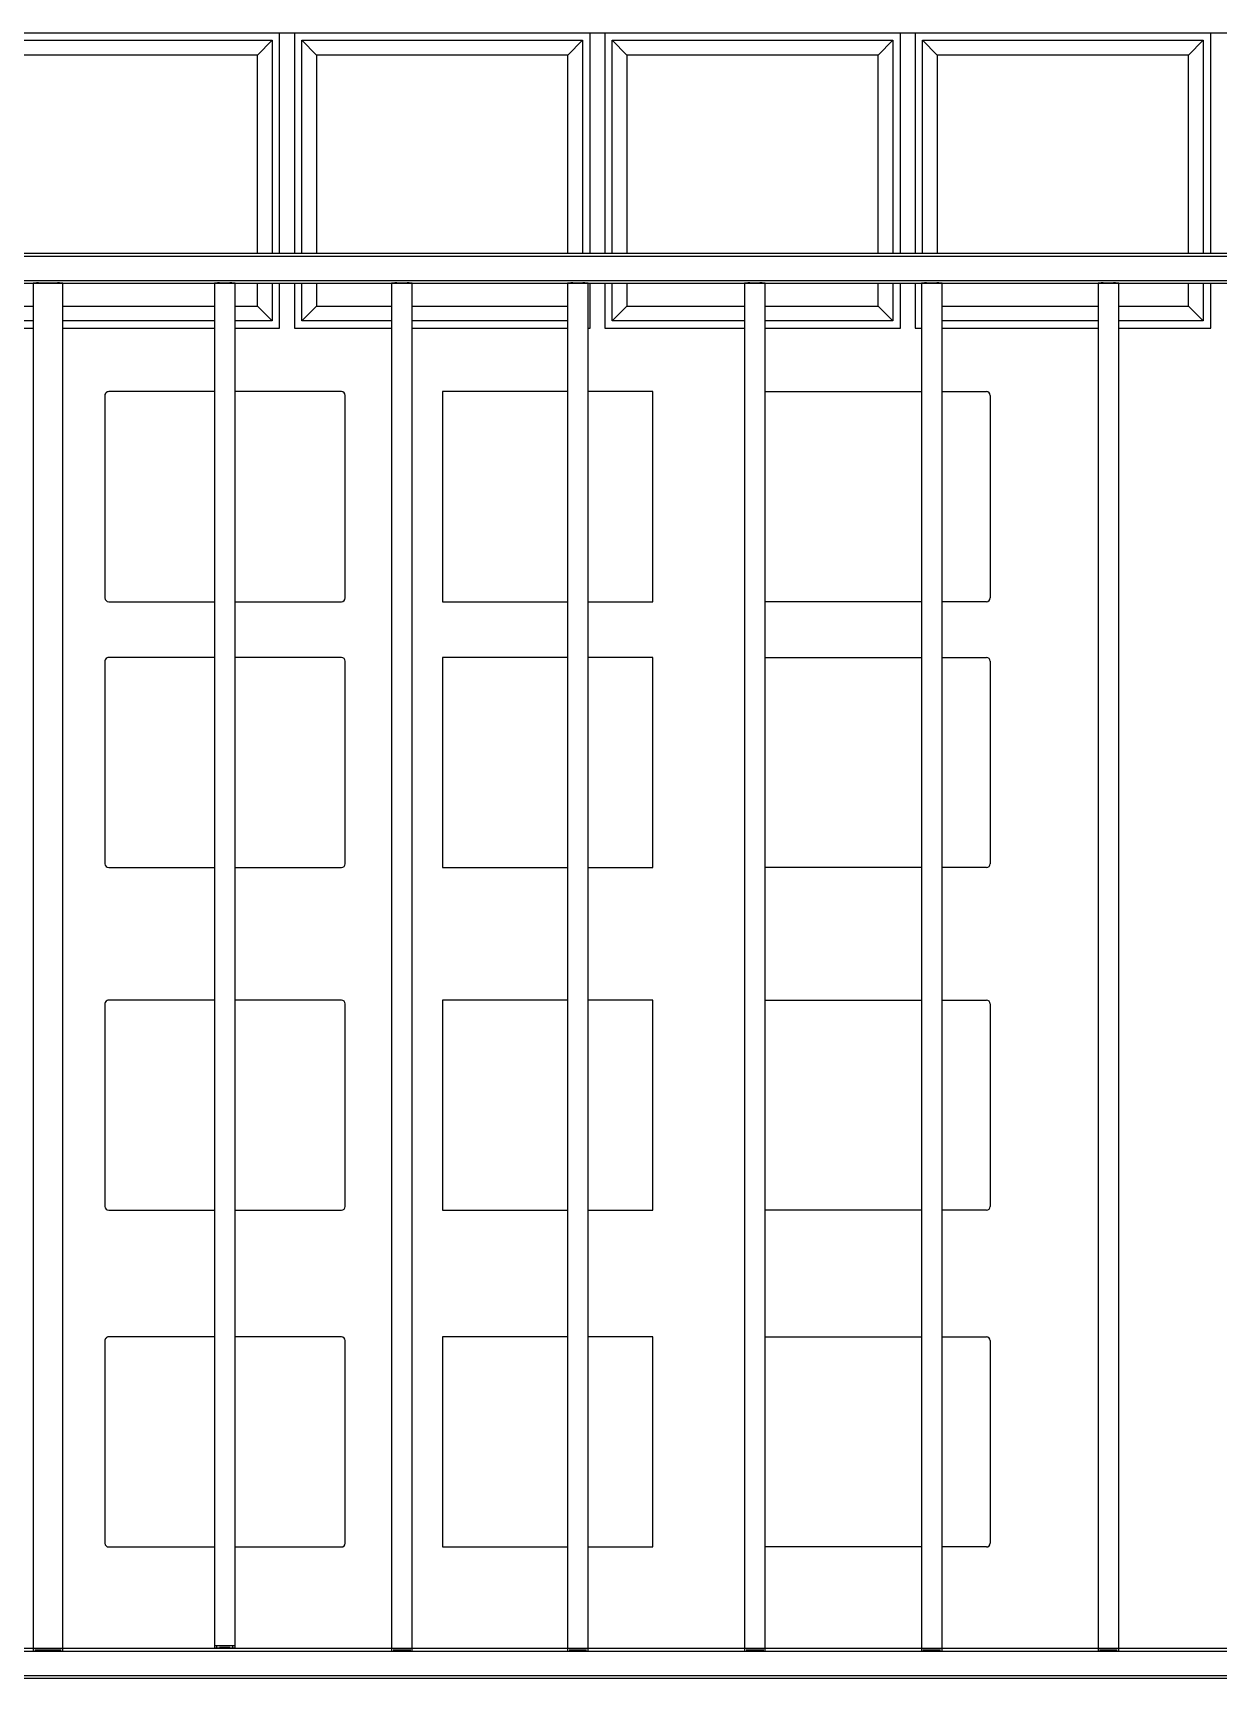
# Model space of a CAD drawing. Header units: inches. Extents: x -3 to 209, y -384 to 20.
# Drawn here: x 132.21 to 136.22, y -259.61 to -254.04 of the extents above; entities that cross this region are included whole.
import ezdxf

# ---------------------------------------------------------------- set-up
doc = ezdxf.new("R2010")
doc.units = ezdxf.units.IN
doc.header["$MEASUREMENT"] = 0
for name, color, linetype, lineweight in [('A-DETL', 253, 'Continuous', 9), ('I-FURN-PNLS', 253, 'Continuous', 9), ('L-SITE', 253, 'Continuous', 9), ('S-BEAM', 253, 'Continuous', 13)]:
    doc.layers.add(name, color=color, linetype=linetype, lineweight=lineweight)
doc.layers.add('NFF-FURN', color=253, linetype='Continuous')

# ---------------------------------------------------------------- blocks, each defined once
blk = doc.blocks.new('20170303 - Modelo Est RT 16 Arpro CENTRAL_rvt-1-Borde De Placa SobreCubierta')
at = {"layer": 'S-BEAM', "linetype": 'ByBlock', "lineweight": -2}
for p, q in [((-12.4461, 16.6486), (-31.6409, 16.6486)), ((-31.6409, 16.6397), (-12.451, 16.6397)), ((-31.6409, 16.5575), (-12.451, 16.5575)), ((-31.6409, 16.5486), (-12.451, 16.5486)), ((-29.0846, 16.5479), (-29.0846, 11.9195)), ((-29.0668, 16.5488), (-29.0024, 16.5488)), ((-28.9846, 11.9195), (-28.9846, 16.5479)), ((-28.472, 16.5479), (-28.472, 11.9345)), ((-28.4542, 16.5488), (-28.4198, 16.5488)), ((-28.402, 11.9345), (-28.402, 16.5479)), ((-27.8723, 16.5479), (-27.8723, 11.9195)), ((-27.8545, 16.5488), (-27.8201, 16.5488)), ((-27.8023, 11.9195), (-27.8023, 16.5479)), ((-27.2771, 16.5479), (-27.2771, 11.9195)), ((-27.2593, 16.5488), (-27.2249, 16.5488)), ((-27.2071, 11.9195), (-27.2071, 16.5479)), ((-26.6781, 16.5479), (-26.6781, 11.9195)), ((-26.6603, 16.5488), (-26.6259, 16.5488)), ((-26.6081, 11.9195), (-26.6081, 16.5479)), ((-26.0798, 16.5479), (-26.0798, 11.9195)), ((-26.062, 16.5488), (-26.0276, 16.5488)), ((-26.0098, 11.9195), (-26.0098, 16.5479)), ((-25.4822, 16.5479), (-25.4822, 11.9195)), ((-25.4644, 16.5488), (-25.43, 16.5488)), ((-25.4122, 11.9195), (-25.4122, 16.5479)), ((-12.2478, 11.926), (-31.6445, 11.926)), ((-29.0024, 11.9203), (-29.0668, 11.9203)), ((-28.472, 11.9345), (-28.472, 11.9287)), ((-28.4631, 11.9287), (-28.4631, 11.9345)), ((-28.4198, 11.9353), (-28.4542, 11.9353)), ((-28.4542, 11.9349), (-28.4198, 11.9349)), ((-28.4198, 11.9283), (-28.4542, 11.9283)), ((-28.4542, 11.9279), (-28.4198, 11.9279)), ((-28.4109, 11.9345), (-28.4109, 11.9287)), ((-28.402, 11.9287), (-28.402, 11.9345)), ((-27.8201, 11.9203), (-27.8545, 11.9203)), ((-27.2249, 11.9203), (-27.2593, 11.9203)), ((-26.6259, 11.9203), (-26.6603, 11.9203)), ((-26.0276, 11.9203), (-26.062, 11.9203)), ((-25.43, 11.9203), (-25.4644, 11.9203)), ((-31.6445, 11.9171), (-12.2478, 11.9171)), ((-31.6445, 11.8349), (-12.4511, 11.8349)), ((-31.6445, 11.826), (-12.4511, 11.826))]:
    blk.add_line(p, q, dxfattribs=at)
for centre, major_axis, ratio, start_param, end_param in [((-29.0668, 16.5479), (0.0178, 0), 0.049795, 1.570796, 3.141593), ((-29.0024, 16.5479), (0.0178, 0), 0.049795, 0, 1.570796), ((-28.4542, 16.5479), (0.0178, 0), 0.049957, 1.570796, 3.141593), ((-28.4198, 16.5479), (0.0178, 0), 0.049957, 0, 1.570796), ((-27.8545, 16.5479), (0.0178, 0), 0.049795, 1.570796, 3.141593), ((-27.8201, 16.5479), (0.0178, 0), 0.049795, 0, 1.570796), ((-27.2593, 16.5479), (0.0178, 0), 0.049795, 1.570796, 3.141593), ((-27.2249, 16.5479), (0.0178, 0), 0.049795, 0, 1.570796), ((-26.6603, 16.5479), (0.0178, 0), 0.049795, 1.570796, 3.141593), ((-26.6259, 16.5479), (0.0178, 0), 0.049795, 0, 1.570796), ((-26.062, 16.5479), (0.0178, 0), 0.049795, 1.570796, 3.141593), ((-26.0276, 16.5479), (0.0178, 0), 0.049795, 0, 1.570796), ((-25.4644, 16.5479), (0.0178, 0), 0.049795, 1.570796, 3.141593), ((-25.43, 16.5479), (0.0178, 0), 0.049795, 0, 1.570796), ((-29.0668, 11.9195), (0.0178, 0), 0.049795, 1.570796, 2.356194), ((-29.0024, 11.9195), (0.0178, 0), 0.049795, 0.785398, 1.570796), ((-28.4542, 11.9345), (0.0178, 0), 0.049957, 1.570796, 3.141593), ((-28.4542, 11.9287), (0.0178, 0), 0.049957, 3.141593, 4.712389), ((-28.4542, 11.9345), (0.0089, 0), 0.049957, 1.570796, 3.141593), ((-28.4542, 11.9287), (0.0089, 0), 0.049957, 3.141593, 4.712389), ((-28.4198, 11.9345), (0.0178, 0), 0.049957, 0, 1.570796), ((-28.4198, 11.9345), (0.0089, 0), 0.049957, 0, 1.570796), ((-28.4198, 11.9287), (0.0178, 0), 0.049957, 4.712389, 6.283185), ((-28.4198, 11.9287), (0.0089, 0), 0.049957, 4.712389, 6.283185), ((-27.8545, 11.9195), (0.0178, 0), 0.049795, 1.570796, 2.356194), ((-27.8201, 11.9195), (0.0178, 0), 0.049795, 0.785398, 1.570796), ((-27.2593, 11.9195), (0.0178, 0), 0.049795, 1.570796, 2.356194), ((-27.2249, 11.9195), (0.0178, 0), 0.049795, 0.785398, 1.570796), ((-26.6603, 11.9195), (0.0178, 0), 0.049795, 1.570796, 2.356194), ((-26.6259, 11.9195), (0.0178, 0), 0.049795, 0.785398, 1.570796), ((-26.062, 11.9195), (0.0178, 0), 0.049795, 1.570796, 2.356194), ((-26.0276, 11.9195), (0.0178, 0), 0.049795, 0.785398, 1.570796), ((-25.4644, 11.9195), (0.0178, 0), 0.049795, 1.570796, 2.356194), ((-25.43, 11.9195), (0.0178, 0), 0.049795, 0.785398, 1.570796)]:
    blk.add_ellipse(centre, major_axis=major_axis, ratio=ratio, start_param=start_param, end_param=end_param, dxfattribs=at)
blk = doc.blocks.new('Haworth_SE04-Lounge - Large Square Bench-V140-Borde De Placa SobreCubierta')
at = {"layer": 'I-FURN-PNLS', "linetype": 'ByBlock', "lineweight": -2}
for p, q in [((-0.4064, 0.3429), (-0.4064, -0.3429)), ((-0.4064, 0.3429), (-0.4064, -0.3429)), ((-0.0337, 0.3556), (-0.3937, 0.3556)), ((-0.0337, 0.3556), (-0.3937, 0.3556)), ((0.3937, 0.3556), (0.0361, 0.3556)), ((0.3937, 0.3556), (0.0361, 0.3556)), ((0.4064, -0.3429), (0.4064, 0.3429)), ((0.4064, -0.3429), (0.4064, 0.3429)), ((-0.3937, -0.3556), (-0.0335, -0.3556)), ((-0.3937, -0.3556), (-0.0335, -0.3556)), ((0.0359, -0.3556), (0.3937, -0.3556)), ((0.0359, -0.3556), (0.3937, -0.3556))]:
    blk.add_line(p, q, dxfattribs=at)
for centre, start, end in [((-0.3937, 0.3429), 90, 180), ((-0.3937, 0.3429), 90, 180), ((0.3937, 0.3429), 0, 90), ((0.3937, 0.3429), 0, 90), ((-0.3937, -0.3429), 180, 270), ((-0.3937, -0.3429), 180, 270), ((0.3937, -0.3429), 270, 360), ((0.3937, -0.3429), 270, 0)]:
    blk.add_arc(centre, 0.0127, start, end, dxfattribs=at)
blk = doc.blocks.new('Haworth_SE04-Table - Square-V141-Borde De Placa SobreCubierta')
at = {"layer": 'I-FURN-PNLS', "linetype": 'ByBlock', "lineweight": -2}
for p, q in [((0.0674, 0.3556), (-0.3556, 0.3556)), ((-0.3556, 0.3556), (-0.3556, -0.3556)), ((0.3556, 0.3556), (0.1373, 0.3556)), ((0.3556, -0.3556), (0.3556, 0.3556)), ((-0.3556, -0.3556), (0.0674, -0.3556)), ((0.1373, -0.3556), (0.3556, -0.3556))]:
    blk.add_line(p, q, dxfattribs=at)
blk = doc.blocks.new('Haworth_SE04-Lounge - Large Square Bench-V142-Borde De Placa SobreCubierta')
at = {"layer": 'I-FURN-PNLS', "linetype": 'ByBlock', "lineweight": -2}
for p, q in [((-0.3551, 0.3556), (0.1734, 0.3556)), ((-0.3551, 0.3556), (0.1734, 0.3556)), ((0.2432, 0.3556), (0.3937, 0.3556)), ((0.2432, 0.3556), (0.3937, 0.3556)), ((0.4064, 0.3429), (0.4064, -0.3429)), ((0.4064, 0.3429), (0.4064, -0.3429)), ((0.1734, -0.3556), (-0.355, -0.3556)), ((0.1734, -0.3556), (-0.355, -0.3556)), ((0.3937, -0.3556), (0.2433, -0.3556)), ((0.3937, -0.3556), (0.2433, -0.3556))]:
    blk.add_line(p, q, dxfattribs=at)
for centre, start, end in [((0.3937, 0.3429), 0, 90), ((0.3937, 0.3429), 0, 90), ((0.3937, -0.3429), 270, 360), ((0.3937, -0.3429), 270, 0)]:
    blk.add_arc(centre, 0.0127, start, end, dxfattribs=at)
blk = doc.blocks.new('Haworth_SE04-Lounge - Large Square Bench-V143-Borde De Placa SobreCubierta')
at = {"layer": 'I-FURN-PNLS', "linetype": 'ByBlock', "lineweight": -2}
for p, q in [((-0.4064, 0.3429), (-0.4064, -0.3429)), ((-0.4064, 0.3429), (-0.4064, -0.3429)), ((-0.0338, 0.3556), (-0.3937, 0.3556)), ((-0.0338, 0.3556), (-0.3937, 0.3556)), ((0.3937, 0.3556), (0.0362, 0.3556)), ((0.3937, 0.3556), (0.0362, 0.3556)), ((0.4064, -0.3429), (0.4064, 0.3429)), ((0.4064, -0.3429), (0.4064, 0.3429)), ((-0.3937, -0.3556), (-0.0338, -0.3556)), ((-0.3937, -0.3556), (-0.0338, -0.3556)), ((0.0362, -0.3556), (0.3937, -0.3556)), ((0.0362, -0.3556), (0.3937, -0.3556))]:
    blk.add_line(p, q, dxfattribs=at)
for centre, start, end in [((-0.3937, 0.3429), 90, 180), ((-0.3937, 0.3429), 90, 180), ((0.3937, 0.3429), 0, 90), ((0.3937, 0.3429), 0, 90), ((-0.3937, -0.3429), 180, 270), ((-0.3937, -0.3429), 180, 270), ((0.3937, -0.3429), 270, 360), ((0.3937, -0.3429), 270, 0)]:
    blk.add_arc(centre, 0.0127, start, end, dxfattribs=at)
blk = doc.blocks.new('Haworth_SE04-Table - Square-V144-Borde De Placa SobreCubierta')
at = {"layer": 'I-FURN-PNLS', "linetype": 'ByBlock', "lineweight": -2}
for p, q in [((0.0674, 0.3556), (-0.3556, 0.3556)), ((-0.3556, 0.3556), (-0.3556, -0.3556)), ((0.3556, 0.3556), (0.1371, 0.3556)), ((0.3556, -0.3556), (0.3556, 0.3556)), ((-0.3556, -0.3556), (0.0674, -0.3556)), ((0.1372, -0.3556), (0.3556, -0.3556))]:
    blk.add_line(p, q, dxfattribs=at)
blk = doc.blocks.new('Haworth_SE04-Lounge - Large Square Bench-V145-Borde De Placa SobreCubierta')
at = {"layer": 'I-FURN-PNLS', "linetype": 'ByBlock', "lineweight": -2}
for p, q in [((-0.3553, 0.3556), (0.1734, 0.3556)), ((-0.3553, 0.3556), (0.1734, 0.3556)), ((0.2431, 0.3556), (0.3937, 0.3556)), ((0.2431, 0.3556), (0.3937, 0.3556)), ((0.4064, 0.3429), (0.4064, -0.3429)), ((0.4064, 0.3429), (0.4064, -0.3429)), ((0.1734, -0.3556), (-0.3552, -0.3556)), ((0.1734, -0.3556), (-0.3552, -0.3556)), ((0.3937, -0.3556), (0.2432, -0.3556)), ((0.3937, -0.3556), (0.2432, -0.3556))]:
    blk.add_line(p, q, dxfattribs=at)
for centre, start, end in [((0.3937, 0.3429), 0, 90), ((0.3937, 0.3429), 0, 90), ((0.3937, -0.3429), 270, 360), ((0.3937, -0.3429), 270, 0)]:
    blk.add_arc(centre, 0.0127, start, end, dxfattribs=at)
blk = doc.blocks.new('Haworth_SE04-Table - Square-V146-Borde De Placa SobreCubierta')
at = {"layer": 'I-FURN-PNLS', "linetype": 'ByBlock', "lineweight": -2}
for p, q in [((0.0676, 0.3556), (-0.3556, 0.3556)), ((-0.3556, 0.3556), (-0.3556, -0.3556)), ((0.3556, 0.3556), (0.1374, 0.3556)), ((0.3556, -0.3556), (0.3556, 0.3556)), ((-0.3556, -0.3556), (0.0677, -0.3556)), ((0.1374, -0.3556), (0.3556, -0.3556))]:
    blk.add_line(p, q, dxfattribs=at)
blk = doc.blocks.new('Haworth_SE04-Lounge - Large Square Bench-V147-Borde De Placa SobreCubierta')
at = {"layer": 'I-FURN-PNLS', "linetype": 'ByBlock', "lineweight": -2}
for p, q in [((-0.355, 0.3556), (0.1735, 0.3556)), ((-0.355, 0.3556), (0.1735, 0.3556)), ((0.2434, 0.3556), (0.3937, 0.3556)), ((0.2434, 0.3556), (0.3937, 0.3556)), ((0.4064, 0.3429), (0.4064, -0.3429)), ((0.4064, 0.3429), (0.4064, -0.3429)), ((0.1736, -0.3556), (-0.355, -0.3556)), ((0.1736, -0.3556), (-0.355, -0.3556)), ((0.3937, -0.3556), (0.2434, -0.3556)), ((0.3937, -0.3556), (0.2434, -0.3556))]:
    blk.add_line(p, q, dxfattribs=at)
for centre, start, end in [((0.3937, 0.3429), 0, 90), ((0.3937, 0.3429), 0, 90), ((0.3937, -0.3429), 270, 360), ((0.3937, -0.3429), 270, 0)]:
    blk.add_arc(centre, 0.0127, start, end, dxfattribs=at)
blk = doc.blocks.new('Haworth_SE04-Table - Square-V148-Borde De Placa SobreCubierta')
at = {"layer": 'I-FURN-PNLS', "linetype": 'ByBlock', "lineweight": -2}
for p, q in [((0.0674, 0.3556), (-0.3556, 0.3556)), ((-0.3556, 0.3556), (-0.3556, -0.3556)), ((0.3556, 0.3556), (0.1374, 0.3556)), ((0.3556, -0.3556), (0.3556, 0.3556)), ((-0.3556, -0.3556), (0.0675, -0.3556)), ((0.1374, -0.3556), (0.3556, -0.3556))]:
    blk.add_line(p, q, dxfattribs=at)
blk = doc.blocks.new('Haworth_SE04-Lounge - Large Square Bench-V149-Borde De Placa SobreCubierta')
at = {"layer": 'I-FURN-PNLS', "linetype": 'ByBlock', "lineweight": -2}
for p, q in [((-0.355, 0.3556), (0.1734, 0.3556)), ((-0.355, 0.3556), (0.1734, 0.3556)), ((0.2434, 0.3556), (0.3937, 0.3556)), ((0.2434, 0.3556), (0.3937, 0.3556)), ((0.4064, 0.3429), (0.4064, -0.3429)), ((0.4064, 0.3429), (0.4064, -0.3429)), ((0.1735, -0.3556), (-0.355, -0.3556)), ((0.1735, -0.3556), (-0.355, -0.3556)), ((0.3937, -0.3556), (0.2434, -0.3556)), ((0.3937, -0.3556), (0.2434, -0.3556))]:
    blk.add_line(p, q, dxfattribs=at)
for centre, start, end in [((0.3937, 0.3429), 0, 90), ((0.3937, 0.3429), 0, 90), ((0.3937, -0.3429), 270, 360), ((0.3937, -0.3429), 270, 0)]:
    blk.add_arc(centre, 0.0127, start, end, dxfattribs=at)
blk = doc.blocks.new('Drewza039s_Parametric_Planter_5378 - Drewza039s_Parametric_Planter_5378-V155-Borde De Placa SobreCubierta')
at = {"layer": 'L-SITE', "linetype": 'ByBlock', "lineweight": -2}
for p, q in [((-0.485, 0.4825), (-0.485, -0.2643)), ((-0.485, 0.4825), (-0.485, -0.2643)), ((-0.46, -0.2643), (-0.46, 0.4575)), ((-0.46, 0.4575), (0.49, 0.4575)), ((-0.41, 0.4075), (-0.46, 0.4575)), ((0.49, 0.4575), (0.44, 0.4075)), ((0.49, 0.4575), (0.49, -0.2643)), ((0.515, -0.2643), (0.515, 0.4825)), ((0.515, -0.2643), (0.515, 0.4825)), ((-0.41, 0.4075), (-0.41, -0.2643)), ((0.44, 0.4075), (-0.41, 0.4075)), ((0.44, -0.2643), (0.44, 0.4075)), ((-0.485, -0.3641), (-0.485, -0.5175)), ((-0.485, -0.3641), (-0.485, -0.5175)), ((0.44, -0.4425), (0.44, -0.3641)), ((0.49, -0.3641), (0.49, -0.4925)), ((0.515, -0.5175), (0.515, -0.3641)), ((0.515, -0.5175), (0.515, -0.3641)), ((-0.3938, -0.4425), (0.1339, -0.4425)), ((0.2038, -0.4425), (0.44, -0.4425)), ((0.44, -0.4425), (0.49, -0.4925)), ((0.1339, -0.4925), (-0.3938, -0.4925)), ((0.49, -0.4925), (0.2038, -0.4925)), ((-0.485, -0.5175), (-0.4637, -0.5175)), ((-0.485, -0.5175), (-0.4637, -0.5175)), ((-0.3938, -0.5175), (0.1339, -0.5175)), ((-0.3938, -0.5175), (0.1339, -0.5175)), ((0.2038, -0.5175), (0.515, -0.5175)), ((0.2038, -0.5175), (0.515, -0.5175))]:
    blk.add_line(p, q, dxfattribs=at)
blk = doc.blocks.new('Drewza039s_Parametric_Planter_5378 - Drewza039s_Parametric_Planter_5378-V156-Borde De Placa SobreCubierta')
at = {"layer": 'L-SITE', "linetype": 'ByBlock', "lineweight": -2}
for p, q in [((-0.485, 0.4825), (-0.485, -0.2643)), ((-0.485, 0.4825), (-0.485, -0.2643)), ((-0.46, -0.2643), (-0.46, 0.4575)), ((-0.46, 0.4575), (0.49, 0.4575)), ((-0.41, 0.4075), (-0.46, 0.4575)), ((0.49, 0.4575), (0.44, 0.4075)), ((0.49, 0.4575), (0.49, -0.2643)), ((0.515, -0.2643), (0.515, 0.4825)), ((0.515, -0.2643), (0.515, 0.4825)), ((-0.41, 0.4075), (-0.41, -0.2643)), ((0.44, 0.4075), (-0.41, 0.4075)), ((0.44, -0.2643), (0.44, 0.4075)), ((-0.485, -0.3641), (-0.485, -0.5175)), ((-0.485, -0.3641), (-0.485, -0.5175)), ((-0.46, -0.4925), (-0.46, -0.3641)), ((-0.41, -0.3641), (-0.41, -0.4425)), ((0.44, -0.4425), (0.44, -0.3641)), ((0.49, -0.3641), (0.49, -0.4925)), ((0.515, -0.5175), (0.515, -0.3641)), ((0.515, -0.5175), (0.515, -0.3641)), ((-0.41, -0.4425), (-0.46, -0.4925)), ((-0.41, -0.4425), (-0.0121, -0.4425)), ((0.0579, -0.4425), (0.44, -0.4425)), ((0.44, -0.4425), (0.49, -0.4925)), ((-0.0121, -0.4925), (-0.46, -0.4925)), ((0.49, -0.4925), (0.0579, -0.4925)), ((-0.485, -0.5175), (-0.0121, -0.5175)), ((-0.485, -0.5175), (-0.0121, -0.5175)), ((0.0579, -0.5175), (0.515, -0.5175)), ((0.0579, -0.5175), (0.515, -0.5175))]:
    blk.add_line(p, q, dxfattribs=at)
blk = doc.blocks.new('Drewza039s_Parametric_Planter_5378 - Drewza039s_Parametric_Planter_5378-V157-Borde De Placa SobreCubierta')
at = {"layer": 'L-SITE', "linetype": 'ByBlock', "lineweight": -2}
for p, q in [((-0.485, 0.4825), (-0.485, -0.2643)), ((-0.485, 0.4825), (-0.485, -0.2643)), ((-0.46, -0.2643), (-0.46, 0.4575)), ((-0.46, 0.4575), (0.49, 0.4575)), ((-0.41, 0.4075), (-0.46, 0.4575)), ((0.49, 0.4575), (0.44, 0.4075)), ((0.49, 0.4575), (0.49, -0.2643)), ((0.515, -0.2643), (0.515, 0.4825)), ((0.515, -0.2643), (0.515, 0.4825)), ((-0.41, 0.4075), (-0.41, -0.2643)), ((0.44, 0.4075), (-0.41, 0.4075)), ((0.44, -0.2643), (0.44, 0.4075)), ((-0.485, -0.3642), (-0.485, -0.5175)), ((-0.485, -0.3642), (-0.485, -0.5175)), ((-0.46, -0.4925), (-0.46, -0.3642)), ((-0.41, -0.3642), (-0.41, -0.4425)), ((0.515, -0.5175), (0.515, -0.3641)), ((0.515, -0.5175), (0.515, -0.3641)), ((-0.41, -0.4425), (-0.46, -0.4925)), ((-0.41, -0.4425), (-0.1562, -0.4425)), ((-0.0862, -0.4425), (0.439, -0.4425)), ((-0.1562, -0.4925), (-0.46, -0.4925)), ((0.439, -0.4925), (-0.0862, -0.4925)), ((-0.485, -0.5175), (-0.1562, -0.5175)), ((-0.485, -0.5175), (-0.1562, -0.5175)), ((-0.0862, -0.5175), (0.439, -0.5175)), ((-0.0862, -0.5175), (0.439, -0.5175)), ((0.509, -0.5175), (0.515, -0.5175)), ((0.509, -0.5175), (0.515, -0.5175))]:
    blk.add_line(p, q, dxfattribs=at)
blk = doc.blocks.new('Drewza039s_Parametric_Planter_5378 - Drewza039s_Parametric_Planter_5378-V158-Borde De Placa SobreCubierta')
at = {"layer": 'L-SITE', "linetype": 'ByBlock', "lineweight": -2}
for p, q in [((-0.485, 0.4825), (-0.485, -0.2643)), ((-0.485, 0.4825), (-0.485, -0.2643)), ((-0.46, -0.2643), (-0.46, 0.4575)), ((-0.46, 0.4575), (0.49, 0.4575)), ((-0.41, 0.4075), (-0.46, 0.4575)), ((0.49, 0.4575), (0.44, 0.4075)), ((0.49, 0.4575), (0.49, -0.2643)), ((0.515, -0.2643), (0.515, 0.4825)), ((0.515, -0.2643), (0.515, 0.4825)), ((-0.41, 0.4075), (-0.41, -0.2643)), ((0.44, 0.4075), (-0.41, 0.4075)), ((0.44, -0.2643), (0.44, 0.4075)), ((-0.485, -0.3642), (-0.485, -0.5175)), ((-0.485, -0.3642), (-0.485, -0.5175)), ((-0.46, -0.4925), (-0.46, -0.3642)), ((-0.41, -0.3642), (-0.41, -0.4425)), ((0.44, -0.4425), (0.44, -0.3642)), ((0.49, -0.3642), (0.49, -0.4925)), ((0.515, -0.5175), (0.515, -0.3642)), ((0.515, -0.5175), (0.515, -0.3642)), ((-0.41, -0.4425), (-0.46, -0.4925)), ((-0.41, -0.4425), (-0.3185, -0.4425)), ((-0.2186, -0.4425), (0.294, -0.4425)), ((0.364, -0.4425), (0.44, -0.4425)), ((0.44, -0.4425), (0.49, -0.4925)), ((-0.3185, -0.4925), (-0.46, -0.4925)), ((0.294, -0.4925), (-0.2186, -0.4925)), ((0.49, -0.4925), (0.364, -0.4925)), ((-0.485, -0.5175), (-0.3185, -0.5175)), ((-0.485, -0.5175), (-0.3185, -0.5175)), ((-0.2186, -0.5175), (0.294, -0.5175)), ((-0.2186, -0.5175), (0.294, -0.5175)), ((0.364, -0.5175), (0.515, -0.5175)), ((0.364, -0.5175), (0.515, -0.5175))]:
    blk.add_line(p, q, dxfattribs=at)
blk = doc.blocks.new('CB TEC 23-03-2017')
at = {"layer": 'A-DETL', "linetype": 'ByBlock', "lineweight": -2}
blk.add_line((221.1029, 5583.9708), (241.0029, 5583.9708), dxfattribs=at)
at = {"linetype": 'ByBlock', "lineweight": -2}
blk.add_blockref('20170303 - Modelo Est RT 16 Arpro CENTRAL_rvt-1-Borde De Placa SobreCubierta', (253.5039, 5566.5754), dxfattribs=at)
at = {"layer": 'I-FURN-PNLS', "linetype": 'ByBlock', "lineweight": -2, "rotation": 180}
for name, p in [('Haworth_SE04-Lounge - Large Square Bench-V143-Borde De Placa SobreCubierta', (225.0681, 5582.4008)), ('Haworth_SE04-Lounge - Large Square Bench-V143-Borde De Placa SobreCubierta', (225.0681, 5581.5008)), ('Haworth_SE04-Lounge - Large Square Bench-V143-Borde De Placa SobreCubierta', (225.0681, 5580.3408)), ('Haworth_SE04-Lounge - Large Square Bench-V140-Borde De Placa SobreCubierta', (225.0681, 5579.2008))]:
    blk.add_blockref(name, p, dxfattribs=at)
at = {"layer": 'I-FURN-PNLS', "linetype": 'ByBlock', "lineweight": -2}
for name, p in [('Haworth_SE04-Table - Square-V148-Borde De Placa SobreCubierta', (226.1594, 5582.4008)), ('Haworth_SE04-Lounge - Large Square Bench-V149-Borde De Placa SobreCubierta', (227.2508, 5582.4008)), ('Haworth_SE04-Table - Square-V146-Borde De Placa SobreCubierta', (226.1594, 5581.5008)), ('Haworth_SE04-Lounge - Large Square Bench-V147-Borde De Placa SobreCubierta', (227.2508, 5581.5008)), ('Haworth_SE04-Table - Square-V144-Borde De Placa SobreCubierta', (226.1594, 5580.3408)), ('Haworth_SE04-Lounge - Large Square Bench-V145-Borde De Placa SobreCubierta', (227.2508, 5580.3408)), ('Haworth_SE04-Table - Square-V141-Borde De Placa SobreCubierta', (226.1594, 5579.2008)), ('Haworth_SE04-Lounge - Large Square Bench-V142-Borde De Placa SobreCubierta', (227.2508, 5579.2008))]:
    blk.add_blockref(name, p, dxfattribs=at)
at = {"layer": 'L-SITE', "linetype": 'ByBlock', "lineweight": -2}
for name, p in [('Drewza039s_Parametric_Planter_5378 - Drewza039s_Parametric_Planter_5378-V158-Borde De Placa SobreCubierta', (224.7379, 5583.4883)), ('Drewza039s_Parametric_Planter_5378 - Drewza039s_Parametric_Planter_5378-V157-Borde De Placa SobreCubierta', (225.7879, 5583.4883)), ('Drewza039s_Parametric_Planter_5378 - Drewza039s_Parametric_Planter_5378-V156-Borde De Placa SobreCubierta', (226.8379, 5583.4883)), ('Drewza039s_Parametric_Planter_5378 - Drewza039s_Parametric_Planter_5378-V155-Borde De Placa SobreCubierta', (227.8879, 5583.4883))]:
    blk.add_blockref(name, p, dxfattribs=at)

msp = doc.modelspace()

# ---------------------------------------------------------------- block references
at = {"layer": 'NFF-FURN'}
msp.add_blockref('CB TEC 23-03-2017', (-92.2093, -5838.0096), dxfattribs=at)

doc.saveas('drawing.dxf')
